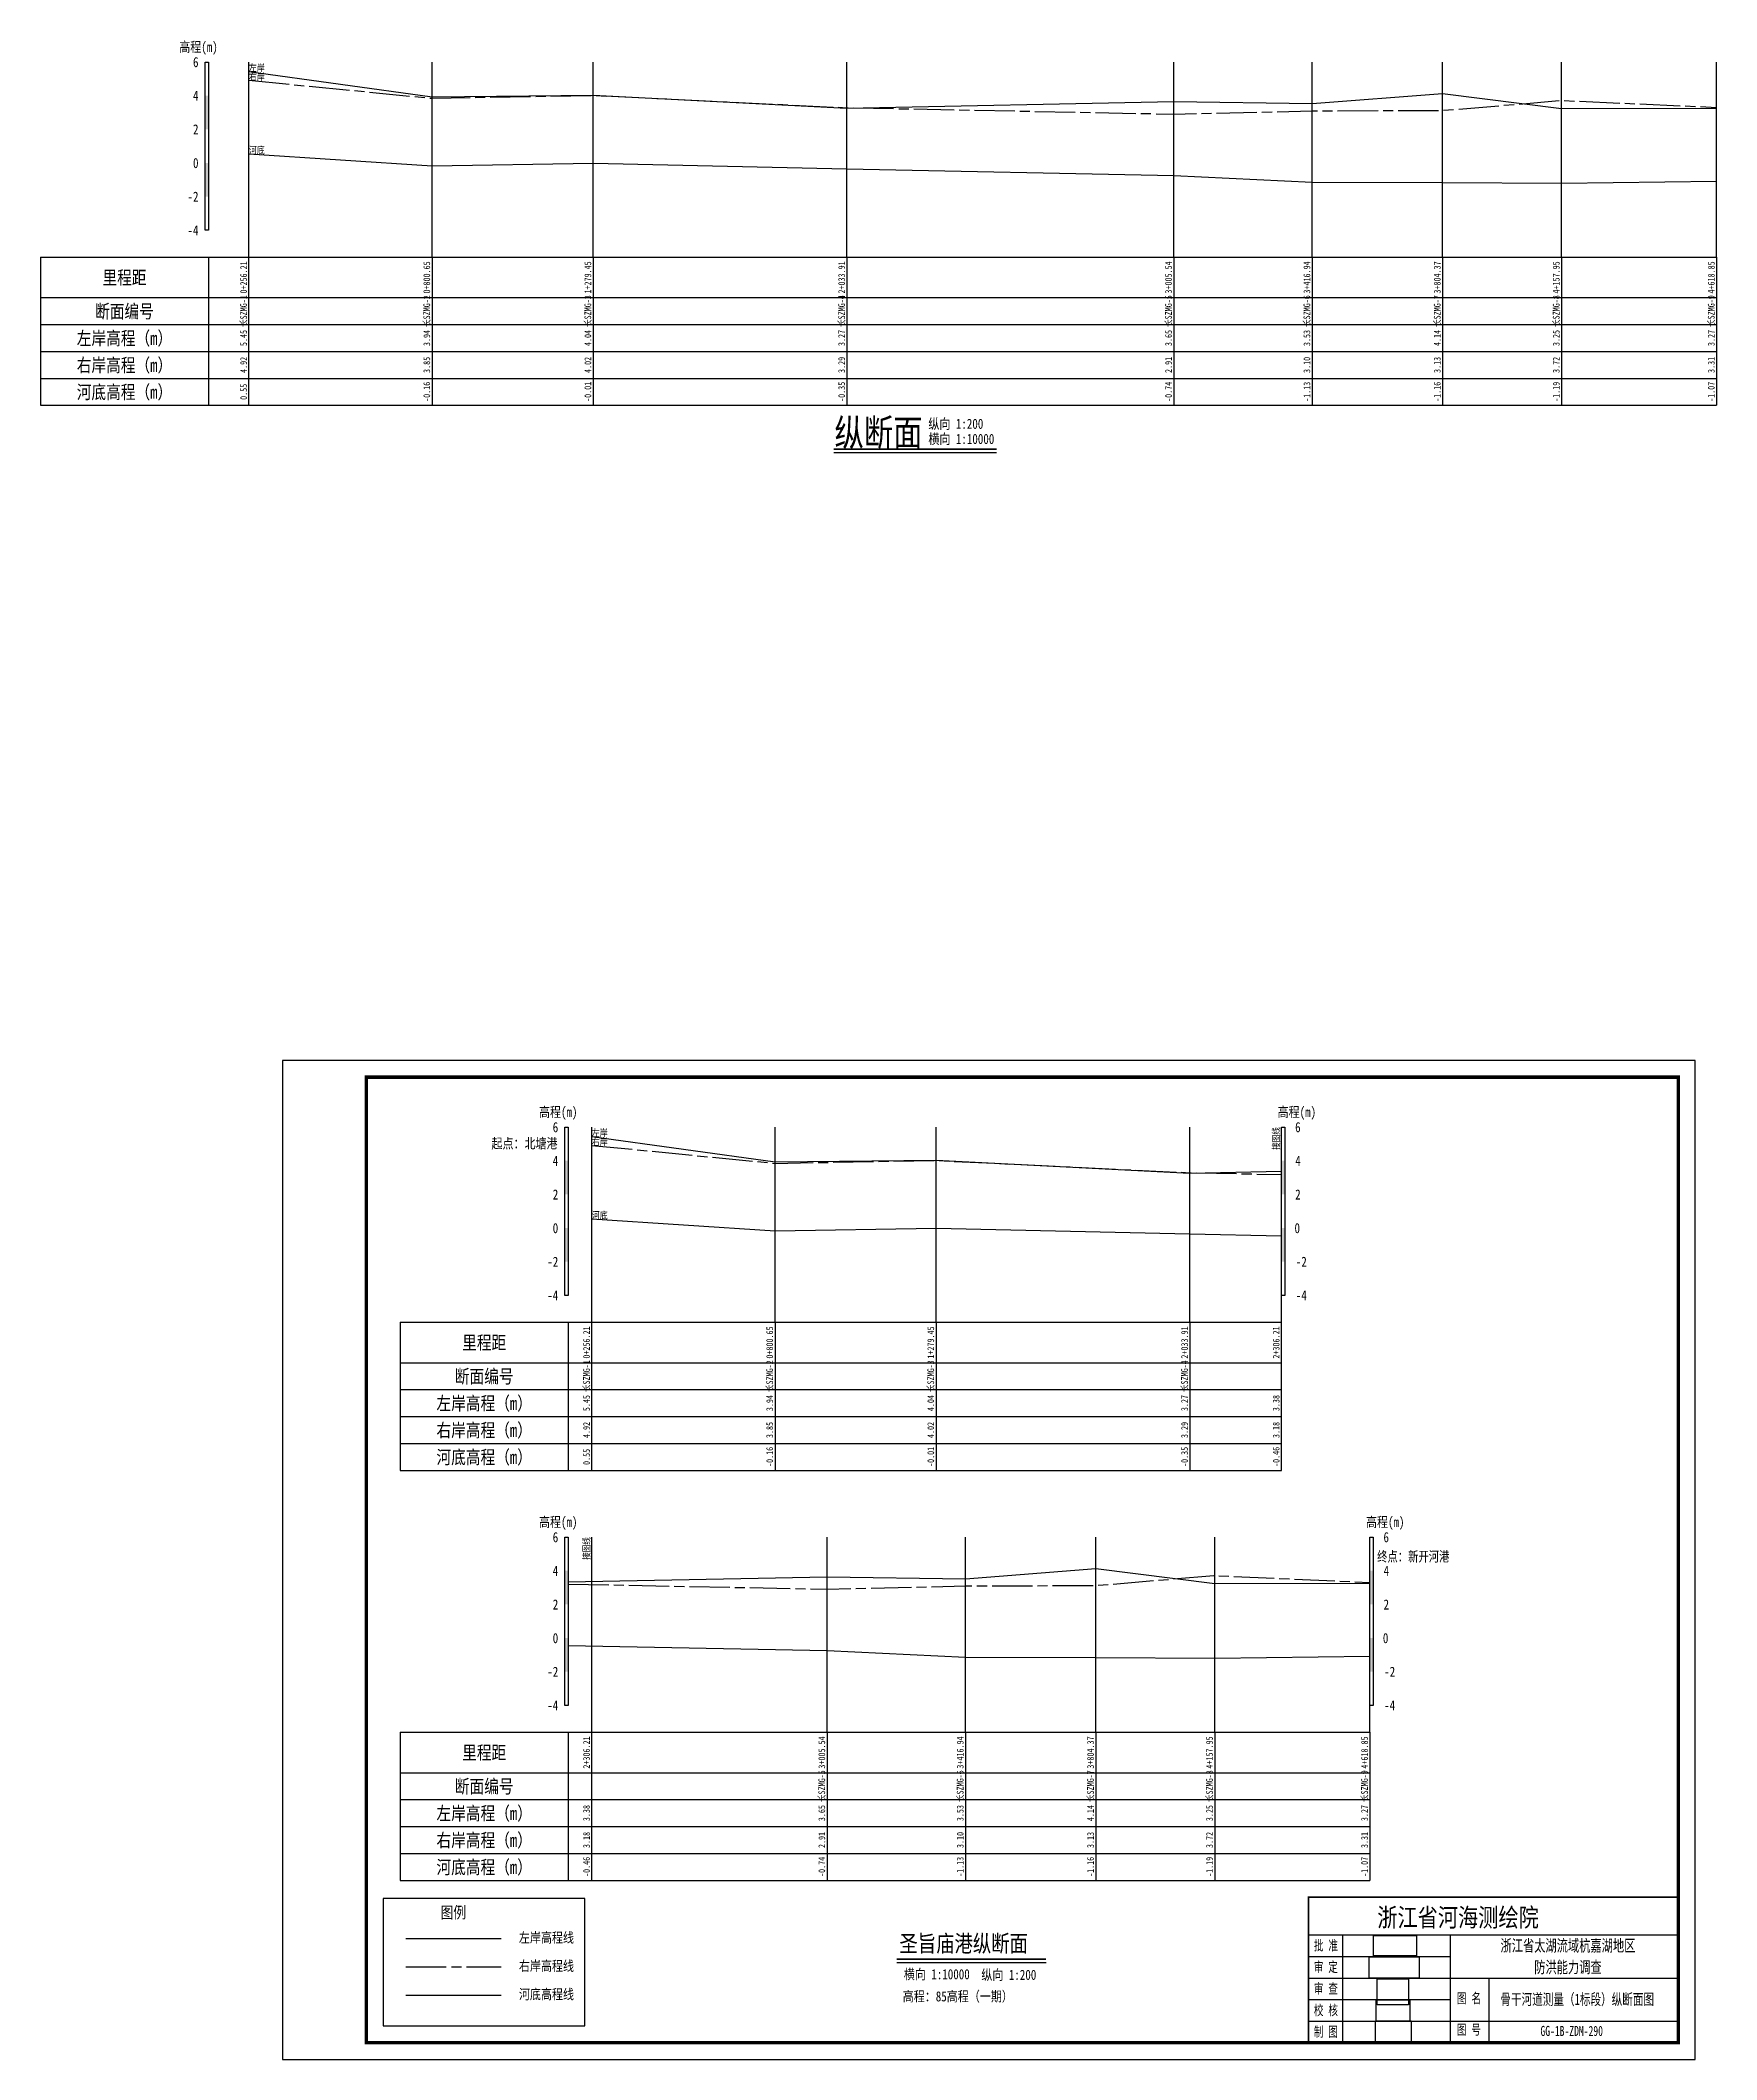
# Model space of a CAD drawing. Extents: x 529382 to 533977, y 3419784 to 3423811.
# Drawn here: x 533479 to 533977, y 3419784 to 3420384 of the extents above; entities that cross this region are included whole.
import ezdxf
from ezdxf.enums import TextEntityAlignment as Align

# ---------------------------------------------------------------- set-up
doc = ezdxf.new("R2010")
doc.units = 0
doc.header["$LTSCALE"] = 0.5
doc.linetypes.add('ACAD_ISO08W100', pattern=[36, 24, -3, 6, -3])
doc.layers.get('0').update_dxf_attribs({"linetype": 'CONTINUOUS'})
for name, color, linetype, lineweight in [('00右岸断面线', 5, 'ACAD_ISO08W100', 30), ('00左岸断面线', 6, 'CONTINUOUS', 30), ('00河底高程', 2, 'CONTINUOUS', 30), ('xxxx', 6, 'CONTINUOUS', 30)]:
    doc.layers.add(name, color=color, linetype=linetype, lineweight=lineweight)
for name, color, linetype in [('tab', 9, 'CONTINUOUS'), ('TEXT', 7, 'CONTINUOUS'), ('zdm1', 2, 'CONTINUOUS'), ('zh', 9, 'CONTINUOUS'), ('图框', 7, 'CONTINUOUS'), ('标注', 7, 'CONTINUOUS'), ('纵断面曲线名称', 7, 'CONTINUOUS'), ('高程标尺', 3, 'CONTINUOUS')]:
    doc.layers.add(name, color=color, linetype=linetype)
doc.styles.add('HZ', font='fangsong_GB2312.ttf', dxfattribs={"width": 0.8})
doc.styles.add('tk2', font='fangsong_GB2312.ttf', dxfattribs={"width": 0.8})
doc.styles.add('黑体2', font='simhei.ttf', dxfattribs={"width": 0.75, "height": 3})
picture_1 = doc.add_image_def('image1.tif', size_in_pixel=(413, 175))
picture_2 = doc.add_image_def('image2.tif', size_in_pixel=(364, 223))
picture_3 = doc.add_image_def('image3.tif', size_in_pixel=(379, 181))
picture_4 = doc.add_image_def('image4.tif', size_in_pixel=(244, 153))
picture_5 = doc.add_image_def('image5.tif', size_in_pixel=(332, 273))

# ---------------------------------------------------------------- blocks, each defined once
blk = doc.blocks.new('A$C0B9647FD')
at = {"lineweight": 100, "const_width": 0.5}
blk.add_lwpolyline([(0, 43.28), (-110, 43.28), (-110, 0), (0, 0), (0, 43.28)], dxfattribs=at)
at = {"layer": 'TEXT', "color": 0}
for p, q in [((-110, 32.08, 0), (0, 32.08, 0)), ((-99.92, 32.08, 0), (-99.92, 6.42, 0)), ((-67.83, 32.08, 0), (-67.83, 6.42, 0)), ((-110, 25.67, 0), (-67.83, 25.67, 0)), ((-110, 19.25, 0), (-67.83, 19.25, 0)), ((-67.83, 19.25, 0), (0, 19.25, 0)), ((-56.35, 19.25, 0), (-56.35, 0, 0)), ((-110, 12.83, 0), (-67.83, 12.83, 0)), ((-110, 6.42, 0), (0, 6.42, 0)), ((-99.92, 6.42, 0), (-99.92, 0, 0)), ((-67.83, 6.42, 0), (-67.83, 0, 0))]:
    blk.add_line(p, q, dxfattribs=at)
at = {"layer": 'TEXT', "color": 7, "ltscale": 8, "style": 'tk2'}
for tag, p, height, width in [('浙江省水利水电技术咨询中心', (-89.53, 34.51, 0), 5.5, 0.8), ('批准', (-108.38, 27.45, 0), 3, 0.7), ('审定', (-108.38, 21.04, 0), 3, 0.7), ('审 查', (-108.38, 14.62, 0), 3, 0.7), ('图名', (-65.84, 11.75, 0), 3, 0.7), ('校 核', (-108.38, 8.2, 0), 3, 0.7), ('制 图', (-108.38, 1.79, 0), 3, 0.7), ('图号', (-65.89, 2.42, 0), 3, 0.7)]:
    blk.add_attdef(tag, p, '', height=height, dxfattribs=dict(at, width=width))
at = {"layer": 'TEXT', "color": 0, "style": 'tk2', "width": 0.7}
for tag, height, p in [('浙江省太湖流域杭嘉湖地区', 3.5, (-32.86, 28.9, -206.67)), ('防洪能力调查', 3.5, (-32.86, 22.5, -206.67)), ('骨干河道测量（*标段）水系图', 3.3, (-30.1, 12.93, -206.67)), ('HJH-01', 3, (-31.74, 3.53, -206.67))]:
    blk.add_attdef(tag, text='', height=height, dxfattribs=at).set_placement(p, align=Align.MIDDLE_CENTER)
blk = doc.blocks.new('A$C72737839')
at = {"linetype": 'Continuous'}
blk.add_lwpolyline([(59.94, 0), (59.94, 37.85), (0, 37.85)], dxfattribs=at)
at = {"linetype": 'Continuous', "flags": 128}
for points in [[(0, 37.85), (0, 0)], [(0, 0), (59.94, 0)]]:
    blk.add_lwpolyline(points, dxfattribs=at)
at = {"layer": '00右岸断面线', "color": 5, "lineweight": 30}
blk.add_line((6.73, 17.55), (35.02, 17.55), dxfattribs=at)
at = {"layer": '00河底高程', "color": 2, "lineweight": 30}
blk.add_line((6.73, 9.13), (35.02, 9.13), dxfattribs=at)
at = {"layer": 'xxxx', "color": 6, "lineweight": 30}
blk.add_line((6.73, 25.97), (35.02, 25.97), dxfattribs=at)
at = {"layer": 'tab', "color": 0, "style": 'HZ', "width": 0.8}
blk.add_text('图例', height=3.5, dxfattribs=at).set_placement((20.83, 33.8), align=Align.MIDDLE)
at = {"layer": 'zdm1', "linetype": 'Continuous', "style": 'HZ', "width": 0.8}
for s, p in [('左岸高程线', (48.5, 26.33)), ('右岸高程线', (48.5, 17.91)), ('河底高程线', (48.5, 9.49))]:
    blk.add_text(s, height=3, dxfattribs=at).set_placement(p, align=Align.MIDDLE)

msp = doc.modelspace()

# ---------------------------------------------------------------- linework, layer by layer
at = {"layer": '00右岸断面线', "flags": 128}
for points in [[(533540.51, 3420372.17), (533594.96, 3420366.82), (533642.84, 3420367.67), (533718.28, 3420364.02), (533815.44, 3420362.12), (533856.58, 3420363.07), (533895.33, 3420363.22), (533930.69, 3420366.17), (533976.78, 3420364.12)], [(533642.44, 3420055.61), (533696.89, 3420050.26), (533744.77, 3420051.11), (533820.21, 3420047.46), (533847.44, 3420046.93)], [(533635.44, 3419925.21), (533712.38, 3419923.7), (533753.52, 3419924.65), (533792.26, 3419924.8), (533827.62, 3419927.75), (533873.71, 3419925.7), (533873.71, 3419925.7)]]:
    msp.add_lwpolyline(points, dxfattribs=at)
at = {"layer": '00左岸断面线', "flags": 128}
for points in [[(533540.51, 3420374.82), (533594.96, 3420367.27), (533642.84, 3420367.77), (533718.28, 3420363.92), (533815.44, 3420365.82), (533856.58, 3420365.22), (533895.33, 3420368.27), (533930.69, 3420363.82), (533976.78, 3420363.92)], [(533642.44, 3420058.26), (533696.89, 3420050.71), (533744.77, 3420051.21), (533820.21, 3420047.36), (533847.44, 3420047.89)], [(533635.44, 3419925.9), (533712.38, 3419927.4), (533753.52, 3419926.8), (533792.26, 3419929.85), (533827.62, 3419925.4), (533873.71, 3419925.5), (533873.71, 3419925.5)]]:
    msp.add_lwpolyline(points, dxfattribs=at)
at = {"layer": '00河底高程', "flags": 128}
for points in [[(533540.51, 3420350.32), (533594.96, 3420346.77), (533642.84, 3420347.52), (533718.28, 3420345.82), (533815.44, 3420343.87), (533856.58, 3420341.92), (533895.33, 3420341.77), (533930.69, 3420341.62), (533976.78, 3420342.22)], [(533642.44, 3420033.76), (533696.89, 3420030.21), (533744.77, 3420030.96), (533820.21, 3420029.26), (533847.44, 3420028.71)], [(533635.44, 3419907), (533712.38, 3419905.45), (533753.52, 3419903.5), (533792.26, 3419903.35), (533827.62, 3419903.2), (533873.71, 3419903.8), (533873.71, 3419903.8)]]:
    msp.add_lwpolyline(points, dxfattribs=at)
at = {"layer": 'tab'}
for p, q in [((533478.51, 3420319.57), (533976.78, 3420319.57)), ((533478.51, 3420319.57), (533478.51, 3420275.57)), ((533528.51, 3420319.57), (533528.51, 3420275.57)), ((533540.51, 3420275.57), (533540.51, 3420319.57)), ((533594.96, 3420319.57), (533594.96, 3420275.57)), ((533642.84, 3420319.57), (533642.84, 3420275.57)), ((533718.28, 3420319.57), (533718.28, 3420275.57)), ((533815.44, 3420319.57), (533815.44, 3420275.57)), ((533856.58, 3420319.57), (533856.58, 3420275.57)), ((533895.33, 3420319.57), (533895.33, 3420275.57)), ((533930.69, 3420319.57), (533930.69, 3420275.57)), ((533976.78, 3420319.57), (533976.78, 3420275.57)), ((533478.51, 3420307.57), (533976.78, 3420307.57)), ((533478.51, 3420299.57), (533976.78, 3420299.57)), ((533478.51, 3420291.57), (533976.78, 3420291.57)), ((533478.51, 3420283.57), (533976.78, 3420283.57)), ((533478.51, 3420275.57), (533976.78, 3420275.57)), ((533585.44, 3420003.01), (533847.44, 3420003.01)), ((533585.44, 3420003.01), (533585.44, 3419959.01)), ((533635.44, 3420003.01), (533635.44, 3419959.01)), ((533642.44, 3419959.01), (533642.44, 3420003.01)), ((533696.89, 3420003.01), (533696.89, 3419959.01)), ((533744.77, 3420003.01), (533744.77, 3419959.01)), ((533820.21, 3420003.01), (533820.21, 3419959.01)), ((533847.44, 3419959.01), (533847.44, 3420003.01)), ((533585.44, 3419991.01), (533847.44, 3419991.01)), ((533585.44, 3419983.01), (533847.44, 3419983.01)), ((533585.44, 3419975.01), (533847.44, 3419975.01)), ((533585.44, 3419967.01), (533847.44, 3419967.01)), ((533585.44, 3419959.01), (533847.44, 3419959.01)), ((533585.44, 3419881.15), (533873.71, 3419881.15)), ((533585.44, 3419881.15), (533585.44, 3419837.15)), ((533635.44, 3419881.15), (533635.44, 3419837.15)), ((533642.44, 3419837.15), (533642.44, 3419881.15)), ((533712.38, 3419881.15), (533712.38, 3419837.15)), ((533753.52, 3419881.15), (533753.52, 3419837.15)), ((533792.26, 3419881.15), (533792.26, 3419837.15)), ((533827.62, 3419881.15), (533827.62, 3419837.15)), ((533873.71, 3419881.15), (533873.71, 3419837.15)), ((533585.44, 3419869.15), (533873.71, 3419869.15)), ((533585.44, 3419861.15), (533873.71, 3419861.15)), ((533585.44, 3419853.15), (533873.71, 3419853.15)), ((533585.44, 3419845.15), (533873.71, 3419845.15)), ((533585.44, 3419837.15), (533873.71, 3419837.15))]:
    msp.add_line(p, q, dxfattribs=at)
at = {"layer": 'tab', "color": 9, "const_width": 0.5, "flags": 128}
msp.add_lwpolyline([(533714.36, 3420262.57), (533762.73, 3420262.57)], dxfattribs=at)
at = {"layer": 'tab', "color": 9, "flags": 128}
msp.add_lwpolyline([(533714.36, 3420261.57), (533762.73, 3420261.57)], dxfattribs=at)
at = {"layer": 'zh', "color": 6}
for p, q in [((533540.51, 3420319.57), (533540.51, 3420377.57)), ((533594.96, 3420319.57), (533594.96, 3420377.57)), ((533642.84, 3420319.57), (533642.84, 3420377.57)), ((533718.28, 3420319.57), (533718.28, 3420377.57)), ((533815.44, 3420319.57), (533815.44, 3420377.57)), ((533856.58, 3420319.57), (533856.58, 3420377.57)), ((533895.33, 3420319.57), (533895.33, 3420377.57)), ((533930.69, 3420319.57), (533930.69, 3420377.57)), ((533976.78, 3420319.57), (533976.78, 3420377.57)), ((533642.44, 3420003.01), (533642.44, 3420061.01)), ((533696.89, 3420003.01), (533696.89, 3420061.01)), ((533744.77, 3420003.01), (533744.77, 3420061.01)), ((533820.21, 3420003.01), (533820.21, 3420061.01)), ((533712.38, 3419881.15), (533712.38, 3419939.15)), ((533753.52, 3419881.15), (533753.52, 3419939.15)), ((533792.26, 3419881.15), (533792.26, 3419939.15)), ((533827.62, 3419881.15), (533827.62, 3419939.15)), ((533873.71, 3419881.15), (533873.71, 3419939.15))]:
    msp.add_line(p, q, dxfattribs=at)
at = {"layer": 'zh'}
for p, q in [((533847.44, 3420003.01), (533847.44, 3420061.01)), ((533642.44, 3419881.15), (533642.44, 3419939.15))]:
    msp.add_line(p, q, dxfattribs=at)
at = {"layer": '图框', "flags": 128}
msp.add_lwpolyline([(533550.44, 3419783.87), (533970.44, 3419783.87), (533970.44, 3420080.87), (533550.44, 3420080.87)], close=True, dxfattribs=at)
at = {"layer": '图框', "const_width": 1, "flags": 128}
msp.add_lwpolyline([(533575.44, 3419788.87), (533965.44, 3419788.87), (533965.44, 3420075.87), (533575.44, 3420075.87)], close=True, dxfattribs=at)
at = {"layer": '图框', "color": 0, "const_width": 0.5, "flags": 128}
msp.add_lwpolyline([(533733.08, 3419813.77), (533777.47, 3419813.77)], dxfattribs=at)
at = {"layer": '图框', "color": 0, "flags": 128}
msp.add_lwpolyline([(533733.08, 3419812.77), (533777.47, 3419812.77)], dxfattribs=at)
at = {"layer": '高程标尺', "flags": 128}
for points in [[(533527.51, 3420327.57), (533527.51, 3420377.57), (533528.51, 3420377.57), (533528.51, 3420327.57)], [(533634.44, 3420011.01), (533634.44, 3420061.01), (533635.44, 3420061.01), (533635.44, 3420011.01)], [(533847.44, 3420011.01), (533847.44, 3420061.01), (533848.44, 3420061.01), (533848.44, 3420011.01)], [(533634.44, 3419889.15), (533634.44, 3419939.15), (533635.44, 3419939.15), (533635.44, 3419889.15)], [(533873.71, 3419889.15), (533873.71, 3419939.15), (533874.71, 3419939.15), (533874.71, 3419889.15)]]:
    msp.add_lwpolyline(points, close=True, dxfattribs=at)
at = {"layer": '高程标尺'}
for points in [[(533527.51, 3420357.57), (533528.51, 3420357.57), (533527.51, 3420367.57), (533528.51, 3420367.57)], [(533527.51, 3420337.57), (533528.51, 3420337.57), (533527.51, 3420347.57), (533528.51, 3420347.57)], [(533634.44, 3420041.01), (533635.44, 3420041.01), (533634.44, 3420051.01), (533635.44, 3420051.01)], [(533847.44, 3420041.01), (533848.44, 3420041.01), (533847.44, 3420051.01), (533848.44, 3420051.01)], [(533634.44, 3420021.01), (533635.44, 3420021.01), (533634.44, 3420031.01), (533635.44, 3420031.01)], [(533847.44, 3420021.01), (533848.44, 3420021.01), (533847.44, 3420031.01), (533848.44, 3420031.01)], [(533634.44, 3419919.15), (533635.44, 3419919.15), (533634.44, 3419929.15), (533635.44, 3419929.15)], [(533873.71, 3419919.15), (533874.71, 3419919.15), (533873.71, 3419929.15), (533874.71, 3419929.15)], [(533634.44, 3419899.15), (533635.44, 3419899.15), (533634.44, 3419909.15), (533635.44, 3419909.15)], [(533873.71, 3419899.15), (533874.71, 3419899.15), (533873.71, 3419909.15), (533874.71, 3419909.15)]]:
    msp.add_solid(points, dxfattribs=at)

# ---------------------------------------------------------------- block references
at = {"layer": '图框', "linetype": 'Continuous'}
msp.add_blockref('A$C72737839', (533580.44, 3419793.87), dxfattribs=at)
msp.add_blockref('A$C0B9647FD', (533965.44, 3419788.87), dxfattribs=at).add_auto_attribs({'图号': '图 号', '图名': '图 名', '批准': '批 准', '校 核': '校 核', '审 查': '审 查', '审定': '审 定', '制 图': '制 图', '浙江省水利水电技术咨询中心': '浙江省河海测绘院', 'HJH-01': 'GG-1B-ZDM-290', '骨干河道测量（*标段）水系图': '骨干河道测量（1标段）纵断面图', '浙江省太湖流域杭嘉湖地区': '浙江省太湖流域杭嘉湖地区', '防洪能力调查': '防洪能力调查'})

# ---------------------------------------------------------------- texts
at = {"layer": 'tab', "color": 3, "style": 'HZ', "width": 0.8}
for s, p in [('0+256.21', (533540.51, 3420313.57)), ('0+800.65', (533594.96, 3420313.57)), ('1+279.45', (533642.84, 3420313.57)), ('2+033.91', (533718.28, 3420313.57)), ('3+005.54', (533815.44, 3420313.57)), ('3+416.94', (533856.58, 3420313.57)), ('3+804.37', (533895.33, 3420313.57)), ('4+157.95', (533930.69, 3420313.57)), ('4+618.85', (533976.78, 3420313.57)), ('长SZMG-1', (533540.51, 3420303.57)), ('长SZMG-2', (533594.96, 3420303.57)), ('长SZMG-3', (533642.84, 3420303.57)), ('长SZMG-4', (533718.28, 3420303.57)), ('长SZMG-5', (533815.44, 3420303.57)), ('长SZMG-6', (533856.58, 3420303.57)), ('长SZMG-7', (533895.33, 3420303.57)), ('长SZMG-8', (533930.69, 3420303.57)), ('长SZMG-9', (533976.78, 3420303.57)), ('5.45', (533540.51, 3420295.57)), ('3.94', (533594.96, 3420295.57)), ('4.04', (533642.84, 3420295.57)), ('3.27', (533718.28, 3420295.57)), ('3.65', (533815.44, 3420295.57)), ('3.53', (533856.58, 3420295.57)), ('4.14', (533895.33, 3420295.57)), ('3.25', (533930.69, 3420295.57)), ('3.27', (533976.78, 3420295.57)), ('4.92', (533540.51, 3420287.57)), ('3.85', (533594.96, 3420287.57)), ('4.02', (533642.84, 3420287.57)), ('3.29', (533718.28, 3420287.57)), ('2.91', (533815.44, 3420287.57)), ('3.10', (533856.58, 3420287.57)), ('3.13', (533895.33, 3420287.57)), ('3.72', (533930.69, 3420287.57)), ('3.31', (533976.78, 3420287.57)), ('0.55', (533540.51, 3420279.57)), ('-0.16', (533594.96, 3420279.57)), ('-0.01', (533642.84, 3420279.57)), ('-0.35', (533718.28, 3420279.57)), ('-0.74', (533815.44, 3420279.57)), ('-1.13', (533856.58, 3420279.57)), ('-1.16', (533895.33, 3420279.57)), ('-1.19', (533930.69, 3420279.57)), ('-1.07', (533976.78, 3420279.57)), ('0+256.21', (533642.44, 3419997.01)), ('0+800.65', (533696.89, 3419997.01)), ('1+279.45', (533744.77, 3419997.01)), ('2+033.91', (533820.21, 3419997.01)), ('2+306.21', (533847.44, 3419997.01)), ('长SZMG-1', (533642.44, 3419987.01)), ('长SZMG-2', (533696.89, 3419987.01)), ('长SZMG-3', (533744.77, 3419987.01)), ('长SZMG-4', (533820.21, 3419987.01)), ('5.45', (533642.44, 3419979.01)), ('3.94', (533696.89, 3419979.01)), ('4.04', (533744.77, 3419979.01)), ('3.27', (533820.21, 3419979.01)), ('3.38', (533847.44, 3419979.01)), ('4.92', (533642.44, 3419971.01)), ('3.85', (533696.89, 3419971.01)), ('4.02', (533744.77, 3419971.01)), ('3.29', (533820.21, 3419971.01)), ('3.18', (533847.44, 3419971.01)), ('0.55', (533642.44, 3419963.01)), ('-0.16', (533696.89, 3419963.01)), ('-0.01', (533744.77, 3419963.01)), ('-0.35', (533820.21, 3419963.01)), ('-0.46', (533847.44, 3419963.01)), ('2+306.21', (533642.44, 3419875.15)), ('3+005.54', (533712.38, 3419875.15)), ('3+416.94', (533753.52, 3419875.15)), ('3+804.37', (533792.26, 3419875.15)), ('4+157.95', (533827.62, 3419875.15)), ('4+618.85', (533873.71, 3419875.15)), ('长SZMG-5', (533712.38, 3419865.15)), ('长SZMG-6', (533753.52, 3419865.15)), ('长SZMG-7', (533792.26, 3419865.15)), ('长SZMG-8', (533827.62, 3419865.15)), ('长SZMG-9', (533873.71, 3419865.15)), ('3.38', (533642.44, 3419857.15)), ('3.65', (533712.38, 3419857.15)), ('3.53', (533753.52, 3419857.15)), ('4.14', (533792.26, 3419857.15)), ('3.25', (533827.62, 3419857.15)), ('3.27', (533873.71, 3419857.15)), ('3.18', (533642.44, 3419849.15)), ('2.91', (533712.38, 3419849.15)), ('3.10', (533753.52, 3419849.15)), ('3.13', (533792.26, 3419849.15)), ('3.72', (533827.62, 3419849.15)), ('3.31', (533873.71, 3419849.15)), ('-0.46', (533642.44, 3419841.15)), ('-0.74', (533712.38, 3419841.15)), ('-1.13', (533753.52, 3419841.15)), ('-1.16', (533792.26, 3419841.15)), ('-1.19', (533827.62, 3419841.15)), ('-1.07', (533873.71, 3419841.15))]:
    msp.add_text(s, height=2, rotation=90, dxfattribs=at).set_placement(p, align=Align.BOTTOM_CENTER)
for s, height, p in [('里程距', 3.999, (533503.51, 3420313.57)), ('断面编号', 3.999, (533503.51, 3420303.57)), ('左岸高程（m）', 3.999, (533503.51, 3420295.57)), ('右岸高程（m）', 3.999, (533503.51, 3420287.57)), ('河底高程（m）', 3.999, (533503.51, 3420279.57)), ('纵断面', 8, (533727.64, 3420267.57)), ('里程距', 3.999, (533610.44, 3419997.01)), ('断面编号', 3.999, (533610.44, 3419987.01)), ('左岸高程（m）', 3.999, (533610.44, 3419979.01)), ('右岸高程（m）', 3.999, (533610.44, 3419971.01)), ('河底高程（m）', 3.999, (533610.44, 3419963.01)), ('里程距', 3.999, (533610.44, 3419875.15)), ('断面编号', 3.999, (533610.44, 3419865.15)), ('左岸高程（m）', 3.999, (533610.44, 3419857.15)), ('右岸高程（m）', 3.999, (533610.44, 3419849.15)), ('河底高程（m）', 3.999, (533610.44, 3419841.15))]:
    msp.add_text(s, height=height, dxfattribs=at).set_placement(p, align=Align.MIDDLE)
for s, p in [('纵向 1:200', (533742.46, 3420268.57)), ('横向 1:10000', (533742.46, 3420264.07))]:
    msp.add_text(s, height=3, dxfattribs=at).set_placement(p)
at = {"layer": 'zh', "color": 3, "style": 'HZ', "width": 0.8}
for p in [(533847.44, 3420061.01), (533642.44, 3419939.15)]:
    msp.add_text('接图线', height=2, rotation=90, dxfattribs=at).set_placement(p, align=Align.BOTTOM_RIGHT)
at = {"layer": '图框', "color": 0, "style": 'HZ', "width": 0.8}
msp.add_text('圣旨庙港纵断面', height=5, dxfattribs=at).set_placement((533752.96, 3419818.47), align=Align.MIDDLE)
for s, p in [('横向 1:10000', (533735.16, 3419807.75)), ('纵向 1:200', (533758.21, 3419807.58)), ('高程：85高程（一期）', (533734.85, 3419801.17))]:
    msp.add_text(s, height=3, dxfattribs=at).set_placement(p)
at = {"layer": '标注', "linetype": 'Continuous'}
for s, style, width, p in [('起点：北塘港', 'HZ', 0.8, (533622.42, 3420056.25)), ('终点：新开河港 ', '黑体2', 0.75, (533887.37, 3419933.47))]:
    msp.add_text(s, height=3, dxfattribs=dict(at, style=style, width=width)).set_placement(p, align=Align.MIDDLE)
at = {"layer": '纵断面曲线名称', "color": 2, "style": 'HZ', "width": 0.8}
for p in [(533540.51, 3420374.82), (533642.44, 3420058.26)]:
    msp.add_text('左岸', height=2.1, dxfattribs=at).set_placement(p)
at = {"layer": '纵断面曲线名称', "color": 3, "style": 'HZ', "width": 0.8}
for p in [(533540.51, 3420372.17), (533642.44, 3420055.61)]:
    msp.add_text('右岸', height=2.1, dxfattribs=at).set_placement(p)
at = {"layer": '纵断面曲线名称', "color": 4, "style": 'HZ', "width": 0.8}
for p in [(533540.51, 3420350.32), (533642.44, 3420033.76)]:
    msp.add_text('河底', height=2.1, dxfattribs=at).set_placement(p)
at = {"layer": '高程标尺', "style": 'HZ', "width": 0.8}
for p in [(533525.51, 3420380.57), (533632.44, 3420064.01), (533852, 3420064.01), (533632.44, 3419942.15), (533878.27, 3419942.15)]:
    msp.add_text('高程(m)', height=3, dxfattribs=at).set_placement(p, align=Align.CENTER)
for s, p in [('6', (533525.51, 3420377.57)), ('4', (533525.51, 3420367.57)), ('2', (533525.51, 3420357.57)), ('0', (533525.51, 3420347.57)), ('-2', (533525.51, 3420337.57)), ('-4', (533525.51, 3420327.57)), ('6', (533632.44, 3420061.01)), ('6', (533853.12, 3420061.01)), ('4', (533632.44, 3420051.01)), ('4', (533853.16, 3420051.01)), ('2', (533632.44, 3420041.01)), ('2', (533853.14, 3420041.01)), ('0', (533632.44, 3420031.01)), ('0', (533852.94, 3420031.01)), ('-2', (533632.44, 3420021.01)), ('-2', (533854.96, 3420021.01)), ('-4', (533632.44, 3420011.01)), ('-4', (533854.96, 3420011.01)), ('6', (533632.44, 3419939.15)), ('6', (533879.38, 3419939.15)), ('4', (533632.44, 3419929.15)), ('4', (533879.42, 3419929.15)), ('2', (533632.44, 3419919.15)), ('2', (533879.41, 3419919.15)), ('0', (533632.44, 3419909.15)), ('0', (533879.2, 3419909.15)), ('-2', (533632.44, 3419899.15)), ('-2', (533881.22, 3419899.15)), ('-4', (533632.44, 3419889.15)), ('-4', (533881.22, 3419889.15))]:
    msp.add_text(s, height=3, dxfattribs=at).set_placement(p, align=Align.MIDDLE_RIGHT)

# ---------------------------------------------------------------- pictures from other files: only their frames are drawn
at = {"linetype": 'Continuous'}
image = msp.add_image(picture_3, insert=(533874.76, 3419814.67), size_in_units=(12.82, 6.12), dxfattribs=at)
image.dxf.flags = 15
image = msp.add_image(picture_1, insert=(533873.46, 3419808.12, 0), size_in_units=(14.89, 6.31), dxfattribs=at)
image.dxf.flags = 15
image = msp.add_image(picture_5, insert=(533875.85, 3419800.19), size_in_units=(9.33, 7.67), dxfattribs=at)
image.dxf.flags = 15
image = msp.add_image(picture_4, insert=(533875.56, 3419795.32), size_in_units=(10.01, 6.28), dxfattribs=at)
image.dxf.flags = 15
image = msp.add_image(picture_2, insert=(533875.38, 3419788.88), size_in_units=(10.62, 6.51), dxfattribs=at)
image.dxf.flags = 15

doc.saveas('drawing.dxf')
